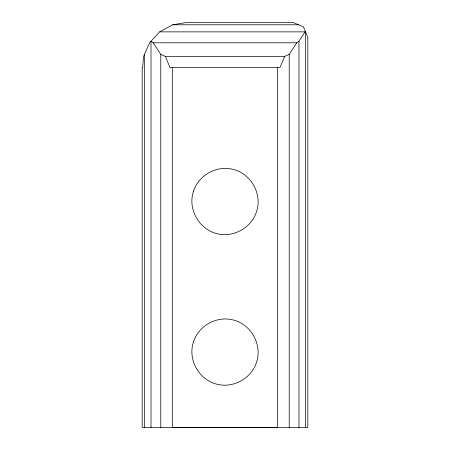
<?xml version="1.0" encoding="UTF-8"?>
<svg xmlns="http://www.w3.org/2000/svg" width="450" height="450" viewBox="0 0 450 450"><rect width="100%" height="100%" fill="white"/><g stroke="black" fill="none" stroke-linecap="round" stroke-linejoin="round"><path stroke-width="0.67" d="M305.516 427.5L305.325 31.393L298.991 41.214L296.798 42.806L289.221 54.349L284.648 56.424L280.024 67.511L169.976 67.511L165.352 56.424L160.779 54.349L153.203 42.806L151.009 41.214L151.009 427.5M159.615 31.866L149.546 42.806L143.572 56.424L142.656 67.511L142.189 67.511L142.189 427.5L307.811 427.5L307.811 37.401L303.401 26.753L293.13 22.5L186.418 22.5L172.693 24.789L159.615 31.866L304.74 31.866M172.693 24.789L298.659 24.789M153.203 42.806L296.798 42.806M165.352 56.424L284.648 56.424M298.991 41.214L298.991 427.5M289.221 54.349L289.221 427.5M277.695 67.511L277.695 427.5L172.305 427.5L172.305 67.511M160.779 54.349L160.779 427.5M144.484 54.349L144.484 427.5M193.5 191.278C187.301 209.239 199.463 230.299 218.115 233.91C234.186 237.482 251.556 227.453 256.5 211.748C262.699 193.787 250.537 172.727 231.885 169.11C215.814 165.544 198.444 175.573 193.5 191.278M193.5 341.837C187.301 359.798 199.463 380.863 218.115 384.474C234.186 388.041 251.556 378.011 256.5 362.312C262.699 344.351 250.537 323.291 231.885 319.674C215.814 316.108 198.444 326.137 193.5 341.837"/></g></svg>
